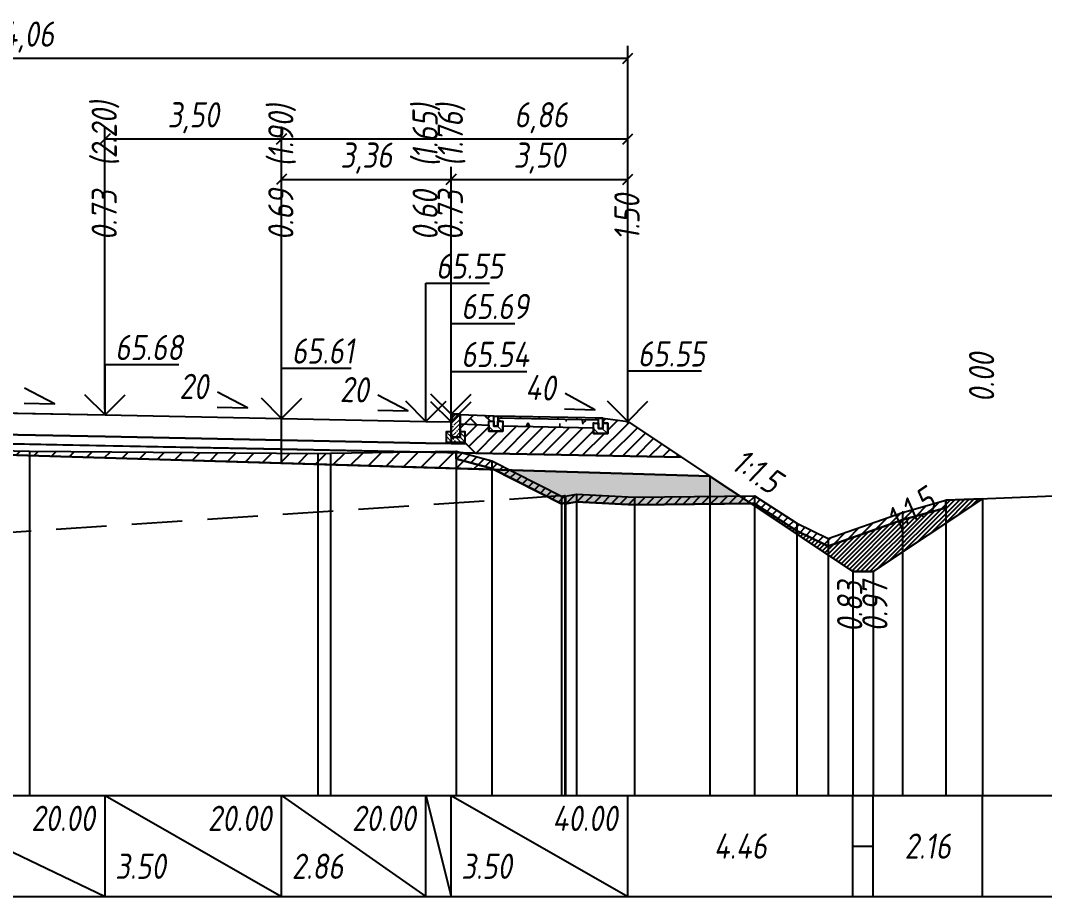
# Model space of a CAD drawing. Extents: x -717 to 1451, y -133302 to 233.
# Drawn here: x 194.4 to 295.9, y -132287 to -132200.2 of the extents above; entities that cross this region are included whole.
import ezdxf
from ezdxf.enums import TextEntityAlignment as Align

# ---------------------------------------------------------------- set-up
doc = ezdxf.new("R2010")
doc.units = 0
doc.linetypes.add('штриховая', pattern=[0.75, 0.5, -0.25])
for name, color, linetype in [('Интерполированный поперечник', 2, 'Continuous'), ('КОД_399', 252, 'Continuous'), ('Код_514', 1, 'Continuous'), ('Контур_0', 7, 'Continuous'), ('Контур_2660', 7, 'Continuous'), ('Контур_2665', 7, 'Continuous'), ('Контур_400', 7, 'Continuous'), ('Контур_508', 7, 'Continuous'), ('Контур_512', 7, 'Continuous'), ('Контур_513', 7, 'Continuous'), ('Красный поперечник', 1, 'Continuous'), ('Объём_2501', 7, 'Continuous'), ('Объём_2650', 7, 'Continuous'), ('Объём_2660', 7, 'Continuous'), ('Объём_2661', 7, 'Continuous'), ('Объём_2663', 7, 'Continuous'), ('Объём_2664', 7, 'Continuous'), ('Объём_2665', 7, 'Continuous'), ('Объём_2666', 7, 'Continuous'), ('Откосы', 7, 'Continuous'), ('Отметки покрытия', 7, 'Continuous'), ('Рабочие отметки', 7, 'Continuous'), ('Рабочие отметки доп.', 7, 'Continuous'), ('Таблица', 7, 'Continuous'), ('Уклоны проезжей части', 7, 'Continuous'), ('Черный поперечник', 3, 'Continuous')]:
    doc.layers.add(name, color=color, linetype=linetype)
for name, color, linetype, true_color in [('Контур_2540', 2, 'Continuous', 0xffff00), ('Контур_2562', 3, 'Continuous', 0x00ff00), ('Контур_2570', 7, 'Continuous', 0x80ff00), ('Контур_2736', 4, 'Continuous', 0x00ffff), ('Контур_2737', 4, 'Continuous', 0x00ffff), ('Контур_2738', 4, 'Continuous', 0x00ffff), ('Контур_2739', 4, 'Continuous', 0x00ffff), ('Контур_2741', 4, 'Continuous', 0x00ffff), ('Контур_2742', 4, 'Continuous', 0x00ffff), ('Контур_2743', 4, 'Continuous', 0x00ffff), ('Контур_2744', 7, 'Continuous', 0xa4ffff), ('Контур_2745', 7, 'Continuous', 0xa4ffff), ('Контур_2747', 4, 'Continuous', 0x00ffff), ('Контур_2748', 4, 'Continuous', 0x00ffff), ('Контур_2749', 4, 'Continuous', 0x00ffff), ('Контур_2750', 4, 'Continuous', 0x00ffff), ('Контур_2751', 4, 'Continuous', 0x00ffff), ('Контур_2752', 4, 'Continuous', 0x00ffff), ('Контур_402', 7, 'Continuous', 0xff6464), ('Контур_703', 4, 'Continuous', 0x00ffff), ('Контур_705', 4, 'Continuous', 0x00ffff), ('Контур_707', 4, 'Continuous', 0x00ffff), ('Контур_720', 131, 'Continuous', 0xaaffff), ('Объём_2500', 7, 'Continuous', 0xc0c0c0), ('Объём_2520', 7, 'Continuous', 0x80ffff), ('Объём_2540', 2, 'Continuous', 0xffff00), ('Объём_2562', 3, 'Continuous', 0x00ff00), ('Объём_2563', 7, 'Continuous', 0xff8000), ('Объём_2570', 7, 'Continuous', 0x80ff00), ('Объём_2580', 3, 'Continuous', 0x00ff00), ('Объём_2600', 7, 'Continuous', 0x808000), ('Объём_2620', 2, 'Continuous', 0xffff00)]:
    doc.layers.add(name, color=color, linetype=linetype, true_color=true_color)
doc.styles.get("Standard").update_dxf_attribs({"font": 'txt', "height": 2.5})
doc.styles.add('М', font='romand.shx', dxfattribs={"width": 0.8, "oblique": 10, "height": 2.5})
doc.dimstyles.new('ISO-25', dxfattribs={"dimtxt": 2.5, "dimasz": 2.5, "dimexe": 1.25, "dimexo": 0.625, "dimtad": 1, "dimtxsty": 'Standard', "dimcen": 2.5, "dimadec": 0, "dimazin": 0, "dimtfac": 1, "dimtmove": 0, "dimatfit": 3, "dimfxl": 1, "dimarcsym": 0})

# ---------------------------------------------------------------- blocks, each defined once
blk = doc.blocks.new('_Oblique')
at = {"color": 0, "linetype": 'ByBlock', "lineweight": -2}
blk.add_line((-0.5, -0.5), (0.5, 0.5), dxfattribs=at)
blk = doc.blocks.new('*D4101')
at = {"color": 0, "lineweight": -2, "transparency": 16777216}
for p, q in [((237.06, -132239.39), (237.06, -132214.66)), ((254.56, -132239.34), (254.56, -132214.66)), ((237.06, -132215.91), (254.56, -132215.91))]:
    blk.add_line(p, q, dxfattribs=at)
at = {"layer": 'Defpoints', "color": 0, "transparency": 16777216}
for p in [(254.56, -132215.91), (237.06, -132240.01), (254.56, -132239.96)]:
    blk.add_point(p, dxfattribs=at)
at = {"color": 0, "lineweight": -2, "transparency": 16777216, "rotation": 180}
blk.add_blockref('_Oblique', (237.06, -132215.91), dxfattribs=at)
at = {"color": 0, "lineweight": -2, "transparency": 16777216}
blk.add_blockref('_Oblique', (254.56, -132215.91), dxfattribs=at)
at = {"color": 0, "transparency": 16777216, "insert": (245.81, -132213.8), "char_height": 2.5, "width": 9.5833, "attachment_point": 5, "style": 'М'}
blk.add_mtext('3,50', dxfattribs=at)
blk = doc.blocks.new('*D4103')
at = {"color": 0, "lineweight": -2, "transparency": 16777216}
for p, q in [((220.26, -132239.05), (220.26, -132214.66)), ((237.06, -132239.39), (237.06, -132214.66)), ((220.26, -132215.91), (237.06, -132215.91))]:
    blk.add_line(p, q, dxfattribs=at)
at = {"layer": 'Defpoints', "color": 0, "transparency": 16777216}
for p in [(237.06, -132215.91), (220.26, -132239.68), (237.06, -132240.01)]:
    blk.add_point(p, dxfattribs=at)
at = {"color": 0, "lineweight": -2, "transparency": 16777216, "rotation": 180}
blk.add_blockref('_Oblique', (220.26, -132215.91), dxfattribs=at)
at = {"color": 0, "lineweight": -2, "transparency": 16777216}
blk.add_blockref('_Oblique', (237.06, -132215.91), dxfattribs=at)
at = {"color": 0, "transparency": 16777216, "insert": (228.66, -132213.8), "char_height": 2.5, "width": 10, "attachment_point": 5, "style": 'М'}
blk.add_mtext('3,36', dxfattribs=at)
blk = doc.blocks.new('*D4105')
at = {"color": 0, "lineweight": -2, "transparency": 16777216}
for p, q in [((202.76, -132238.7), (202.76, -132210.66)), ((220.26, -132239.05), (220.26, -132210.66)), ((220.26, -132211.91), (202.76, -132211.91))]:
    blk.add_line(p, q, dxfattribs=at)
at = {"layer": 'Defpoints', "color": 0, "transparency": 16777216}
for p in [(202.76, -132211.91), (202.76, -132239.33), (220.26, -132239.68)]:
    blk.add_point(p, dxfattribs=at)
at = {"color": 0, "lineweight": -2, "transparency": 16777216, "rotation": 180}
blk.add_blockref('_Oblique', (202.76, -132211.91), dxfattribs=at)
at = {"color": 0, "lineweight": -2, "transparency": 16777216}
blk.add_blockref('_Oblique', (220.26, -132211.91), dxfattribs=at)
at = {"color": 0, "transparency": 16777216, "insert": (211.51, -132209.8), "char_height": 2.5, "width": 9.5833, "attachment_point": 5, "style": 'М'}
blk.add_mtext('3,50', dxfattribs=at)
blk = doc.blocks.new('*D4106')
at = {"color": 0, "lineweight": -2, "transparency": 16777216}
for p, q in [((220.26, -132239.05), (220.26, -132210.66)), ((254.56, -132240.09), (254.56, -132210.66)), ((254.56, -132211.91), (220.26, -132211.91))]:
    blk.add_line(p, q, dxfattribs=at)
at = {"layer": 'Defpoints', "color": 0, "transparency": 16777216}
for p in [(220.26, -132211.91), (220.26, -132239.68), (254.56, -132240.71)]:
    blk.add_point(p, dxfattribs=at)
at = {"color": 0, "lineweight": -2, "transparency": 16777216, "rotation": 180}
blk.add_blockref('_Oblique', (220.26, -132211.91), dxfattribs=at)
at = {"color": 0, "lineweight": -2, "transparency": 16777216}
blk.add_blockref('_Oblique', (254.56, -132211.91), dxfattribs=at)
at = {"color": 0, "transparency": 16777216, "insert": (245.97, -132209.8), "char_height": 2.5, "width": 10, "attachment_point": 5, "style": 'М'}
blk.add_mtext('6,86', dxfattribs=at)
blk = doc.blocks.new('*D4108')
at = {"color": 0, "lineweight": -2, "transparency": 16777216}
for p, q in [((134.26, -132239.38), (134.26, -132202.66)), ((254.56, -132240.09), (254.56, -132202.66)), ((134.26, -132203.91), (254.56, -132203.91))]:
    blk.add_line(p, q, dxfattribs=at)
at = {"layer": 'Defpoints', "color": 0, "transparency": 16777216}
for p in [(254.56, -132203.91), (134.26, -132240.01), (254.56, -132240.71)]:
    blk.add_point(p, dxfattribs=at)
at = {"color": 0, "lineweight": -2, "transparency": 16777216, "rotation": 180}
blk.add_blockref('_Oblique', (134.26, -132203.91), dxfattribs=at)
at = {"color": 0, "lineweight": -2, "transparency": 16777216}
blk.add_blockref('_Oblique', (254.56, -132203.91), dxfattribs=at)
at = {"color": 0, "transparency": 16777216, "insert": (194.41, -132201.8), "char_height": 2.5, "width": 12.0833, "attachment_point": 5, "style": 'М'}
blk.add_mtext('24,06', dxfattribs=at)
blk = doc.blocks.new('БР100.30.18')
at = {"linetype": 'Continuous', "lineweight": 13}
h = blk.add_hatch(dxfattribs=at)
h.set_pattern_fill('ANSI35', scale=5)
h.set_pattern_definition([(45, (-1504.996, -4799.2297), (-0.88388348, 0.88388348), []), (45, (-1504.1121, -4799.2297), (-0.88388348, 0.88388348), [1.5625, -0.3125, 0, -0.3125])])
h.paths.add_polyline_path([(0.3, 3.47), (1.8, 3.47), (1.8, -1.03), (0, -1.03), (0, 1.97)])
h = blk.add_hatch(dxfattribs=at)
h.set_pattern_fill('ANSI35', scale=5, angle=90)
h.set_pattern_definition([(135, (-1504.996, -4800.7297), (-0.88388348, -0.88388348), []), (135, (-1504.996, -4799.8458), (-0.88388348, -0.88388348), [1.5625, -0.3125, 0, -0.3125])])
h.paths.add_polyline_path([(-1, -0.03), (0, -0.03), (0, -1.03), (1.8, -1.03), (1.8, -0.03), (2.8, -0.03), (2.8, -2.03), (-1, -2.03)])
at = {"color": 7, "lineweight": 30}
blk.add_lwpolyline([(1.8, -1.03), (0, -1.03), (0, 1.97), (0.3, 3.47), (1.8, 3.47)], close=True, dxfattribs=at)
at = {"linetype": 'Continuous'}
blk.add_lwpolyline([(0, -0.03), (-1, -0.03), (-1, -2.03), (2.8, -2.03), (2.8, -0.03), (1.8, -0.03)], dxfattribs=at)

msp = doc.modelspace()

# ---------------------------------------------------------------- hatches: boundary and pattern name
at = {"linetype": 'Continuous'}
h = msp.add_hatch(dxfattribs=at)
h.set_pattern_fill('AR-HBONE', color=253, scale=0.3)
h.set_pattern_definition([(45, (-58.0136, -138045.2343), (0, 1.69705627), [3.6, -1.2]), (135, (-57.1651, -138044.3858), (1e-16, 1.69705627), [3.6, -1.2])])
h.paths.add_polyline_path([(241.679, -132239.385), (241.679, -132240.385), (241.679, -132240.385)])
h.paths.add_polyline_path([(237.959, -132239.236), (241.279, -132239.385), (241.279, -132239.885), (240.779, -132239.885), (240.779, -132240.263), (237.958, -132240.137)])
at = {"linetype": 'Continuous', "lineweight": 13}
h = msp.add_hatch(dxfattribs=at)
h.set_pattern_fill('ANSI35', scale=5, angle=90)
h.set_pattern_definition([(135, (-1626.4043, -66511.7568), (-0.883883476, -0.883883476), []), (135, (-1626.4043, -66510.8729), (-0.883883476, -0.883883476), [1.5625, -0.3125, 0, -0.3125])])
h.paths.add_polyline_path([(240.779, -132239.885), (241.279, -132239.885), (241.279, -132240.385), (241.679, -132240.385), (241.679, -132239.885), (242.179, -132239.885), (242.179, -132240.885), (240.779, -132240.885)])
at = {"linetype": 'Continuous'}
h = msp.add_hatch(dxfattribs=at)
h.set_pattern_fill('ANSI31', color=256, scale=15, angle=45, style=0)
h.set_pattern_definition([(90, (-1670.4498, -137193.0158), (-1.875, 3e-16), [])])
h.paths.add_polyline_path([(251.675, -132239.591), (241.679, -132239.385), (241.679, -132239.585), (251.675, -132239.783)])
at = {"linetype": 'Continuous', "lineweight": 13}
h = msp.add_hatch(dxfattribs=at)
h.set_pattern_fill('ANSI35', scale=5, angle=90)
h.set_pattern_definition([(135, (-1616.0088, -66511.9628), (-0.883883476, -0.883883476), []), (135, (-1616.0088, -66511.079), (-0.883883476, -0.883883476), [1.5625, -0.3125, 0, -0.3125])])
h.paths.add_polyline_path([(251.175, -132240.091), (251.675, -132240.091), (251.675, -132240.591), (252.075, -132240.591), (252.075, -132240.091), (252.575, -132240.091), (252.575, -132241.091), (251.175, -132241.091)])
at = {"layer": 'КОД_399'}
h = msp.add_hatch(dxfattribs=at)
h.set_pattern_fill('AR-CONC', scale=0.7, angle=45, style=0)
h.set_pattern_definition([(95, (-1670.5318, -137193.105), (3.860864, 3.2396496), [0.525, -5.775]), (40, (-1670.532, -137193.105), (-4.409945, 3.036377), [0.42, -4.62]), (145.45144, (-1670.21, -137192.835), (-0.549081, 6.2760265), [0.4461813, -4.907995]), (91.1842, (-1671.522, -137192.115), (6.101854, 4.4632964), [0.7875, -8.6625]), (141.63564, (-1671.013, -137191.743), (-0.1953, 9.447982), [0.669272, -7.361996]), (36.18416, (-1671.522, -137192.115), (-0.1953, 9.447982), [0.63, -6.93]), (66, (-1670.7793, -137191.8676), (4.947401, 0.9616773), [0.525, -5.775]), (11, (-1670.779, -137191.8676), (-2.38496, 4.793659), [0.42, -4.62]), (116.45144, (-1670.367, -137191.7874), (2.562441, 5.7553363), [0.4461813, -4.907995]), (82.5, (-1670.5318, -137193.105), (-1.5875523, 1.7079287), [0, -4.564, 0, -4.69, 0, -4.6375]), (52.5, (-1670.5318, -137193.105), (-0.6501106, 3.2543661), [0, -2.674, 0, -4.459, 0, -1.7675]), (12.5, (-1671.6356, -137194.2088), (2.7539272, 2.5306453), [0, -1.75, 0, -5.46, 0, -7.245]), (2.5, (-1672.1305, -137194.7038), (2.3911299, 3.3821186), [0, -2.275, 0, -3.626, 0, -5.145])])
h.paths.add_polyline_path([(251.175, -132240.091), (251.675, -132240.091), (251.675, -132239.783), (241.679, -132239.585), (241.679, -132239.885), (242.179, -132239.885), (242.179, -132240.345), (251.175, -132240.523)])
at = {"layer": 'Объём_2563'}
h = msp.add_hatch(dxfattribs=at)
h.set_pattern_fill('ANSI31', color=256, scale=0.3)
h.paths.add_polyline_path([(141.265, -132241.814), (139.765, -132241.844), (138.846, -132242.763), (129.765, -132242.944), (134.265, -132239.944), (141.265, -132239.664)])
h.paths.add_polyline_path([(239.477, -132243.048), (238.558, -132242.13), (237.058, -132242.1), (237.058, -132241.95), (238.456, -132241.951), (238.457, -132240.951), (237.957, -132240.951), (237.958, -132240.137), (240.779, -132240.263), (240.779, -132240.885), (242.179, -132240.885), (242.179, -132240.345), (251.175, -132240.524), (251.175, -132241.091), (252.575, -132241.091), (252.575, -132240.091), (252.075, -132240.091), (252.075, -132239.591), (254.558, -132239.9), (259.893, -132243.457)])
at = {"layer": 'Объём_2570'}
h = msp.add_hatch(dxfattribs=at)
h.set_pattern_fill('ANSI31', color=256, scale=0.2)
h.paths.add_polyline_path([(145.817, -132244.794), (140.386, -132247.124), (123.157, -132256.335), (122.727, -132256.36), (109.061, -132256.546), (105, -132256.629), (105, -132255.879), (109.061, -132255.796), (122.727, -132255.61), (123.157, -132255.585), (140.386, -132246.374), (145.817, -132244.044)])
h.paths.add_polyline_path([(286.06, -132248.469), (281.77, -132249.669), (274.42, -132252.273), (271.299, -132250.74), (267.13, -132248.043), (255.225, -132248.169), (249.48, -132247.866), (248.382, -132248.072), (248.337, -132247.982), (248.006, -132248.066), (241.093, -132244.558), (237.559, -132243.609), (237.559, -132242.859), (241.093, -132243.808), (248.006, -132247.316), (248.337, -132247.232), (248.382, -132247.322), (249.48, -132247.116), (255.225, -132247.419), (267.13, -132247.293), (271.299, -132249.99), (274.42, -132251.523), (281.77, -132248.919), (286.06, -132247.719)])
at = {"layer": 'Объём_2600'}
h = msp.add_hatch(dxfattribs=at)
h.set_pattern_fill('ANSI31', color=6, scale=0.4)
h.paths.add_polyline_path([(149.914, -132243.862), (158.719, -132243.439), (162.779, -132243.345), (177.732, -132243.028)])
h.paths.add_polyline_path([(195.283, -132242.84), (223.855, -132243.069), (225.116, -132243.06), (237.559, -132242.859), (237.559, -132243.609), (241.093, -132244.558), (241.331, -132244.679), (182.751, -132242.921), (190.67, -132242.753)])
h = msp.add_hatch(dxfattribs=at)
h.set_pattern_fill('HONEY', color=5, scale=0.3)
h.paths.add_polyline_path([(140.386, -132247.124), (123.157, -132256.335), (122.727, -132256.36), (109.368, -132256.542), (127.373, -132244.538), (149.914, -132243.862), (147.417, -132243.982), (145.817, -132244.044), (145.817, -132244.794)])
h.paths.add_polyline_path([(255.225, -132248.169), (249.48, -132247.866), (248.382, -132248.072), (248.337, -132247.982), (248.006, -132248.066), (241.331, -132244.679), (262.687, -132245.319), (266.778, -132248.047)])
at = {"layer": 'Объём_2620'}
h = msp.add_hatch(dxfattribs=at)
h.set_pattern_fill('ANSI31', color=2, scale=0.1)
h.paths.add_polyline_path([(106.092, -132256.607), (106.681, -132257), (108.681, -132257), (109.368, -132256.542)])
h.paths.add_polyline_path([(266.778, -132248.047), (276.877, -132254.78), (278.877, -132254.78), (289.697, -132247.567), (286.06, -132247.719), (286.06, -132248.469), (281.77, -132249.669), (274.42, -132252.273), (271.299, -132250.74), (267.13, -132248.043)])

# ---------------------------------------------------------------- linework, layer by layer
for points in [[(241.279, -132239.385), (237.959, -132239.236), (237.958, -132240.137), (240.779, -132240.263), (240.779, -132239.885), (241.279, -132239.885), (241.279, -132239.385)], [(241.679, -132239.885), (242.179, -132239.885), (242.179, -132240.885), (240.779, -132240.885), (240.779, -132239.885), (241.279, -132239.885), (241.279, -132240.385), (241.679, -132240.385), (241.679, -132239.885)], [(241.279, -132239.385), (241.679, -132239.385), (241.679, -132240.385), (241.279, -132240.385), (241.279, -132239.385)], [(252.075, -132239.591), (241.679, -132239.385)], [(251.675, -132239.783), (241.679, -132239.585)], [(252.075, -132240.091), (252.575, -132240.091), (252.575, -132241.091), (251.175, -132241.091), (251.175, -132240.091), (251.675, -132240.091), (251.675, -132240.591), (252.075, -132240.591), (252.075, -132240.091)], [(251.675, -132239.591), (252.075, -132239.591), (252.075, -132240.591), (251.675, -132240.591), (251.675, -132239.591)], [(242.179, -132240.345), (251.175, -132240.524)]]:
    msp.add_lwpolyline(points)
at = {"color": 2}
msp.add_lwpolyline([(266.778, -132248.047), (276.877, -132254.78), (278.877, -132254.78), (289.697, -132247.567), (286.06, -132247.719), (286.06, -132248.469), (281.77, -132249.669), (274.42, -132252.273), (271.299, -132250.74), (267.13, -132248.043), (266.778, -132248.047)], dxfattribs=at)
at = {"layer": 'Интерполированный поперечник', "linetype": 'штриховая', "ltscale": 10, "flags": 128}
msp.add_lwpolyline([(123.104, -132255.582), (248.343, -132247.227)], dxfattribs=at)
at = {"layer": 'Код_514'}
for p, q in [((182.015, -132277), (202.765, -132287)), ((202.765, -132287), (202.765, -132277)), ((202.765, -132277), (220.265, -132287)), ((220.265, -132287), (220.265, -132277)), ((220.265, -132277), (234.558, -132287)), ((234.558, -132287), (234.558, -132277)), ((234.558, -132277), (237.058, -132287)), ((237.058, -132287), (237.058, -132277)), ((237.058, -132287), (237.058, -132277)), ((237.058, -132277), (254.558, -132287)), ((254.558, -132287), (254.558, -132277)), ((276.877, -132287), (276.877, -132277)), ((278.877, -132287), (278.877, -132277)), ((289.697, -132287), (289.697, -132277)), ((276.877, -132282), (278.877, -132282))]:
    msp.add_line(p, q, dxfattribs=at)
at = {"layer": 'Контур_0', "flags": 128}
for points in [[(182.015, -132238.849), (202.765, -132239.264), (220.265, -132239.614), (220.265, -132239.614), (220.265, -132239.614), (220.265, -132239.614), (234.558, -132239.9), (234.558, -132239.9), (237.058, -132239.95), (237.058, -132242.1), (234.558, -132242.05), (234.558, -132242.05), (220.265, -132241.764), (220.265, -132241.764), (220.265, -132241.764), (220.265, -132241.764), (202.765, -132241.414), (182.015, -132240.999), (182.015, -132238.849)], [(254.558, -132239.9), (254.558, -132239.9)], [(254.558, -132239.9), (265.671, -132247.308), (265.671, -132247.308), (265.671, -132247.308), (265.671, -132247.308), (265.671, -132247.308), (265.671, -132247.308), (265.671, -132247.308), (265.671, -132247.308), (265.671, -132247.308), (265.671, -132247.308), (265.671, -132247.308), (265.671, -132247.308), (265.671, -132247.308), (265.671, -132247.308), (276.877, -132254.78)], [(254.558, -132239.9), (265.671, -132247.308), (265.671, -132247.308), (265.671, -132247.308), (265.671, -132247.308), (265.671, -132247.308), (265.671, -132247.308), (265.671, -132247.308), (265.671, -132247.308), (265.671, -132247.308), (265.671, -132247.308), (265.671, -132247.308), (265.671, -132247.308), (265.671, -132247.308), (265.671, -132247.308), (276.877, -132254.78), (278.877, -132254.78), (289.697, -132247.567), (289.697, -132247.567), (289.697, -132247.567), (289.697, -132247.567), (289.697, -132247.567), (289.697, -132247.567), (289.697, -132247.567), (289.697, -132247.567), (289.697, -132247.567), (289.697, -132247.567), (289.697, -132247.567), (289.697, -132247.567), (289.697, -132247.567)]]:
    msp.add_lwpolyline(points, dxfattribs=at)
at = {"layer": 'Контур_0', "color": 250, "flags": 128}
for points in [[(182.015, -132240.999), (202.765, -132241.414), (220.265, -132241.764), (220.265, -132241.764), (220.265, -132241.764), (220.265, -132241.764), (234.558, -132242.05), (234.558, -132242.05), (237.058, -132242.1), (238.558, -132242.13), (239.477, -132243.048), (237.058, -132243), (234.558, -132242.95), (234.558, -132242.95), (220.265, -132242.664), (220.265, -132242.664), (220.265, -132242.664), (220.265, -132242.664), (202.765, -132242.314), (182.015, -132241.899), (182.015, -132240.999)], [(237.058, -132242.1), (238.558, -132242.13), (239.477, -132243.048), (259.893, -132243.457)]]:
    msp.add_lwpolyline(points, dxfattribs=at)
at = {"layer": 'Контур_2540', "flags": 128}
msp.add_lwpolyline([(262.687, -132245.319), (182.015, -132242.899), (182.015, -132241.899), (259.893, -132243.457), (262.687, -132245.319), (262.687, -132245.319)], dxfattribs=at)
at = {"layer": 'Контур_2562', "flags": 128}
msp.add_lwpolyline([(254.558, -132239.9), (254.558, -132239.9), (254.558, -132239.9), (254.558, -132239.9), (254.558, -132239.9)], dxfattribs=at)
at = {"layer": 'Контур_2570', "flags": 128}
msp.add_lwpolyline([(190.67, -132242.753), (195.283, -132242.84), (223.855, -132243.069), (225.116, -132243.06), (237.559, -132242.859), (237.559, -132243.609), (241.093, -132244.558), (248.006, -132248.066), (248.337, -132247.982), (248.337, -132247.982), (248.382, -132248.072), (249.48, -132247.866), (255.225, -132248.169), (267.13, -132248.043), (271.299, -132250.74), (274.42, -132252.273), (274.42, -132252.273), (281.77, -132249.669), (286.06, -132248.469), (286.06, -132247.719), (298.435, -132247.2)], dxfattribs=at)
at = {"layer": 'Контур_2660', "flags": 128}
msp.add_lwpolyline([(182.015, -132242.899), (262.687, -132245.319)], dxfattribs=at)
at = {"layer": 'Контур_2665', "flags": 128}
msp.add_lwpolyline([(254.558, -132239.9), (254.558, -132239.9)], dxfattribs=at)
at = {"layer": 'Контур_2736', "flags": 128}
for points in [[(254.558, -132239.9), (265.671, -132247.308)], [(265.671, -132247.308), (276.877, -132254.78)]]:
    msp.add_lwpolyline(points, dxfattribs=at)
at = {"layer": 'Контур_2737', "flags": 128}
msp.add_lwpolyline([(265.671, -132247.308), (265.671, -132247.308)], dxfattribs=at)
at = {"layer": 'Контур_2738', "flags": 128}
msp.add_lwpolyline([(265.671, -132247.308), (265.671, -132247.308)], dxfattribs=at)
at = {"layer": 'Контур_2739', "flags": 128}
msp.add_lwpolyline([(265.671, -132247.308), (265.671, -132247.308)], dxfattribs=at)
at = {"layer": 'Контур_2741', "flags": 128}
msp.add_lwpolyline([(289.697, -132247.567), (289.697, -132247.567)], dxfattribs=at)
at = {"layer": 'Контур_2742', "flags": 128}
msp.add_lwpolyline([(289.697, -132247.567), (289.697, -132247.567)], dxfattribs=at)
at = {"layer": 'Контур_2743', "flags": 128}
msp.add_lwpolyline([(289.697, -132247.567), (289.697, -132247.567)], dxfattribs=at)
at = {"layer": 'Контур_2744', "flags": 128}
msp.add_lwpolyline([(289.697, -132247.567), (289.697, -132247.567)], dxfattribs=at)
msp.add_lwpolyline([(289.697, -132247.567), (289.697, -132247.567)], dxfattribs=at)
msp.add_lwpolyline([(289.697, -132247.567), (289.697, -132247.567)], dxfattribs=at)
msp.add_lwpolyline([(289.697, -132247.567), (289.697, -132247.567)], dxfattribs=at)
msp.add_lwpolyline([(289.697, -132247.567), (289.697, -132247.567)], dxfattribs=at)
msp.add_lwpolyline([(289.697, -132247.567), (289.697, -132247.567)], dxfattribs=at)
at = {"layer": 'Контур_2745', "flags": 128}
msp.add_lwpolyline([(265.671, -132247.308), (265.671, -132247.308)], dxfattribs=at)
msp.add_lwpolyline([(265.671, -132247.308), (265.671, -132247.308)], dxfattribs=at)
msp.add_lwpolyline([(265.671, -132247.308), (265.671, -132247.308)], dxfattribs=at)
msp.add_lwpolyline([(265.671, -132247.308), (265.671, -132247.308)], dxfattribs=at)
msp.add_lwpolyline([(265.671, -132247.308), (265.671, -132247.308)], dxfattribs=at)
msp.add_lwpolyline([(265.671, -132247.308), (265.671, -132247.308)], dxfattribs=at)
at = {"layer": 'Контур_2747', "flags": 128}
msp.add_lwpolyline([(265.671, -132247.308), (265.671, -132247.308)], dxfattribs=at)
at = {"layer": 'Контур_2748', "flags": 128}
msp.add_lwpolyline([(265.671, -132247.308), (265.671, -132247.308)], dxfattribs=at)
at = {"layer": 'Контур_2749', "flags": 128}
msp.add_lwpolyline([(265.671, -132247.308), (265.671, -132247.308)], dxfattribs=at)
at = {"layer": 'Контур_2750', "flags": 128}
msp.add_lwpolyline([(289.697, -132247.567), (289.697, -132247.567)], dxfattribs=at)
at = {"layer": 'Контур_2751', "flags": 128}
msp.add_lwpolyline([(289.697, -132247.567), (289.697, -132247.567)], dxfattribs=at)
at = {"layer": 'Контур_2752', "flags": 128}
msp.add_lwpolyline([(289.697, -132247.567), (289.697, -132247.567)], dxfattribs=at)
at = {"layer": 'Контур_400', "flags": 128}
msp.add_lwpolyline([(182.015, -132238.849), (202.765, -132239.264), (220.265, -132239.614), (220.265, -132239.614), (220.265, -132239.614), (220.265, -132239.614), (234.558, -132239.9), (234.558, -132239.9), (237.058, -132239.95)], dxfattribs=at)
at = {"layer": 'Контур_402', "flags": 128}
msp.add_lwpolyline([(127.373, -132244.538), (182.015, -132242.899), (262.687, -132245.319)], dxfattribs=at)
at = {"layer": 'Контур_508', "flags": 128}
msp.add_lwpolyline([(105, -132255.879), (106.681, -132257), (108.681, -132257), (127.373, -132244.538), (182.015, -132242.899), (262.687, -132245.319), (276.877, -132254.78), (278.877, -132254.78), (289.697, -132247.567)], dxfattribs=at)
at = {"layer": 'Контур_512', "flags": 128}
msp.add_lwpolyline([(105, -132255.879), (106.681, -132257), (108.681, -132257), (127.373, -132244.538), (182.015, -132242.899), (262.687, -132245.319), (276.877, -132254.78), (278.877, -132254.78), (289.697, -132247.567)], dxfattribs=at)
at = {"layer": 'Контур_513', "flags": 128}
msp.add_lwpolyline([(105, -132255.879), (106.681, -132257), (108.681, -132257), (127.373, -132244.538), (182.015, -132242.899), (262.687, -132245.319), (276.877, -132254.78), (278.877, -132254.78), (289.697, -132247.567)], dxfattribs=at)
at = {"layer": 'Контур_703', "flags": 128}
msp.add_lwpolyline([(254.558, -132239.9), (265.671, -132247.308)], dxfattribs=at)
at = {"layer": 'Контур_705', "flags": 128}
msp.add_lwpolyline([(265.671, -132247.308), (265.671, -132247.308)], dxfattribs=at)
at = {"layer": 'Контур_707', "flags": 128}
msp.add_lwpolyline([(278.877, -132254.78), (289.697, -132247.567)], dxfattribs=at)
at = {"layer": 'Контур_720', "flags": 128}
msp.add_lwpolyline([(276.877, -132254.78), (278.877, -132254.78)], dxfattribs=at)
at = {"layer": 'Красный поперечник'}
for p, q in [((182.015, -132238.849), (202.765, -132239.264)), ((202.765, -132239.264), (220.265, -132239.614)), ((220.265, -132239.614), (234.558, -132239.9)), ((234.558, -132239.9), (237.058, -132239.95)), ((254.558, -132239.9), (276.877, -132254.78)), ((262.687, -132245.319), (262.687, -132277)), ((278.877, -132254.78), (289.697, -132247.567)), ((289.697, -132247.567), (289.697, -132277)), ((276.877, -132254.78), (276.877, -132277)), ((276.877, -132254.78), (278.877, -132254.78)), ((278.877, -132254.78), (278.877, -132277))]:
    msp.add_line(p, q, dxfattribs=at)
at = {"layer": 'Объём_2500', "flags": 128}
for points in [[(182.015, -132238.849), (202.765, -132239.264), (220.265, -132239.614), (220.265, -132239.614), (220.265, -132239.614), (220.265, -132239.614), (234.558, -132239.9), (234.558, -132239.9), (237.058, -132239.95), (237.058, -132242.1), (234.558, -132242.05), (234.558, -132242.05), (220.265, -132241.764), (220.265, -132241.764), (220.265, -132241.764), (220.265, -132241.764), (202.765, -132241.414), (182.015, -132240.999), (182.015, -132238.849)], [(220.265, -132239.614), (234.558, -132239.9), (234.558, -132239.9), (237.058, -132239.95), (237.058, -132242.1), (234.558, -132242.05), (234.558, -132242.05), (220.265, -132241.764), (220.265, -132239.614)]]:
    msp.add_lwpolyline(points, dxfattribs=at)
at = {"layer": 'Объём_2501', "flags": 128}
for points in [[(182.015, -132238.849), (202.765, -132239.264), (220.265, -132239.614), (220.265, -132239.614), (220.265, -132239.614), (220.265, -132239.614), (234.558, -132239.9), (234.558, -132239.9), (237.058, -132239.95)], [(220.265, -132239.614), (234.558, -132239.9), (234.558, -132239.9), (237.058, -132239.95)]]:
    msp.add_lwpolyline(points, dxfattribs=at)
at = {"layer": 'Объём_2520', "color": 250, "flags": 128}
for points in [[(182.015, -132240.999), (202.765, -132241.414), (220.265, -132241.764), (220.265, -132241.764), (220.265, -132241.764), (220.265, -132241.764), (234.558, -132242.05), (234.558, -132242.05), (237.058, -132242.1), (238.558, -132242.13), (239.477, -132243.048), (237.058, -132243), (234.558, -132242.95), (234.558, -132242.95), (220.265, -132242.664), (220.265, -132242.664), (220.265, -132242.664), (220.265, -132242.664), (202.765, -132242.314), (182.015, -132241.899), (182.015, -132240.999)], [(220.265, -132241.764), (234.558, -132242.05), (234.558, -132242.05), (237.058, -132242.1), (238.558, -132242.13), (239.477, -132243.048), (237.058, -132243), (234.558, -132242.95), (234.558, -132242.95), (220.265, -132242.664), (220.265, -132241.764)]]:
    msp.add_lwpolyline(points, dxfattribs=at)
at = {"layer": 'Объём_2540', "flags": 128}
for points in [[(262.687, -132245.319), (182.015, -132242.899), (182.015, -132241.899), (259.893, -132243.457), (262.687, -132245.319), (262.687, -132245.319)], [(220.265, -132242.664), (259.893, -132243.457), (262.687, -132245.319), (262.687, -132245.319), (262.687, -132245.319), (220.265, -132244.047), (220.265, -132242.664)]]:
    msp.add_lwpolyline(points, dxfattribs=at)
at = {"layer": 'Объём_2562', "flags": 128}
msp.add_lwpolyline([(254.558, -132239.9), (254.558, -132239.9), (254.558, -132239.9), (254.558, -132239.9), (254.558, -132239.9)], dxfattribs=at)
msp.add_lwpolyline([(254.558, -132239.9), (254.558, -132239.9), (254.558, -132239.9), (254.558, -132239.9), (254.558, -132239.9)], dxfattribs=at)
at = {"layer": 'Объём_2563', "color": 250, "flags": 128}
msp.add_lwpolyline([(239.477, -132243.048), (238.558, -132242.13), (237.058, -132242.1), (237.058, -132241.95), (238.456, -132241.951), (238.457, -132240.951), (237.957, -132240.951), (237.958, -132240.137), (240.779, -132240.263), (240.779, -132240.885), (242.179, -132240.885), (242.179, -132240.345), (251.175, -132240.524), (251.175, -132241.091), (252.575, -132241.091), (252.575, -132240.091), (252.075, -132240.091), (252.075, -132239.591), (254.558, -132239.9), (259.893, -132243.457), (239.477, -132243.048), (239.477, -132243.048)], dxfattribs=at)
at = {"layer": 'Объём_2570', "flags": 128}
msp.add_lwpolyline([(286.06, -132248.469), (281.77, -132249.669), (274.42, -132252.273), (271.299, -132250.74), (267.13, -132248.043), (255.225, -132248.169), (249.48, -132247.866), (248.382, -132248.072), (248.337, -132247.982), (248.006, -132248.066), (241.093, -132244.558), (237.559, -132243.609), (237.559, -132242.859), (241.093, -132243.808), (248.006, -132247.316), (248.337, -132247.232), (248.382, -132247.322), (249.48, -132247.116), (255.225, -132247.419), (267.13, -132247.293), (271.299, -132249.99), (274.42, -132251.523), (281.77, -132248.919), (286.06, -132247.719), (286.06, -132248.469), (286.06, -132248.469)], dxfattribs=at)
msp.add_lwpolyline([(286.06, -132248.469), (281.77, -132249.669), (274.42, -132252.273), (271.299, -132250.74), (267.13, -132248.043), (255.225, -132248.169), (249.48, -132247.866), (248.382, -132248.072), (248.337, -132247.982), (248.006, -132248.066), (241.093, -132244.558), (237.559, -132243.609), (237.559, -132242.859), (241.093, -132243.808), (248.006, -132247.316), (248.337, -132247.232), (248.382, -132247.322), (249.48, -132247.116), (255.225, -132247.419), (267.13, -132247.293), (271.299, -132249.99), (274.42, -132251.523), (281.77, -132248.919), (286.06, -132247.719), (286.06, -132248.469), (286.06, -132248.469)], dxfattribs=at)
at = {"layer": 'Объём_2580', "flags": 128}
msp.add_lwpolyline([(254.558, -132239.9), (254.558, -132239.9)], dxfattribs=at)
msp.add_lwpolyline([(254.558, -132239.9), (254.558, -132239.9)], dxfattribs=at)
at = {"layer": 'Объём_2600', "flags": 128}
msp.add_lwpolyline([(255.225, -132248.169), (249.48, -132247.866), (248.382, -132248.072), (248.337, -132247.982), (248.006, -132248.066), (241.331, -132244.679), (262.687, -132245.319), (266.778, -132248.047), (255.225, -132248.169), (255.225, -132248.169)], dxfattribs=at)
at = {"layer": 'Объём_2600', "color": 5, "flags": 128}
msp.add_lwpolyline([(255.225, -132248.169), (249.48, -132247.866), (248.382, -132248.072), (248.337, -132247.982), (248.006, -132248.066), (241.331, -132244.679), (262.687, -132245.319), (266.778, -132248.047), (255.225, -132248.169), (255.225, -132248.169)], dxfattribs=at)
at = {"layer": 'Объём_2620', "flags": 128}
msp.add_lwpolyline([(289.697, -132247.567), (278.877, -132254.78), (276.877, -132254.78), (266.778, -132248.047), (267.13, -132248.043), (271.299, -132250.74), (274.42, -132252.273), (281.77, -132249.669), (286.06, -132248.469), (286.06, -132247.719), (289.697, -132247.567), (289.697, -132247.567)], dxfattribs=at)
msp.add_lwpolyline([(289.697, -132247.567), (278.877, -132254.78), (276.877, -132254.78), (266.778, -132248.047), (267.13, -132248.043), (271.299, -132250.74), (274.42, -132252.273), (281.77, -132249.669), (286.06, -132248.469), (286.06, -132247.719), (289.697, -132247.567), (289.697, -132247.567)], dxfattribs=at)
at = {"layer": 'Объём_2650', "color": 6, "flags": 128}
msp.add_lwpolyline([(195.283, -132242.84), (223.855, -132243.069), (225.116, -132243.06), (237.559, -132242.859), (237.559, -132243.609), (241.093, -132244.558), (241.331, -132244.679), (182.751, -132242.921), (190.67, -132242.753), (195.283, -132242.84), (195.283, -132242.84)], dxfattribs=at)
at = {"layer": 'Объём_2650', "flags": 128}
msp.add_lwpolyline([(220.265, -132243.04), (223.855, -132243.069), (225.116, -132243.06), (237.559, -132242.859), (237.559, -132243.609), (241.093, -132244.558), (241.331, -132244.679), (220.265, -132244.047), (220.265, -132243.04)], dxfattribs=at)
at = {"layer": 'Объём_2660', "flags": 128}
for points in [[(182.015, -132242.899), (262.687, -132245.319)], [(220.265, -132244.047), (262.687, -132245.319)]]:
    msp.add_lwpolyline(points, dxfattribs=at)
at = {"layer": 'Объём_2661', "flags": 128}
msp.add_lwpolyline([(254.558, -132239.9), (265.671, -132247.308)], dxfattribs=at)
msp.add_lwpolyline([(254.558, -132239.9), (265.671, -132247.308)], dxfattribs=at)
at = {"layer": 'Объём_2663', "flags": 128}
for points in [[(265.671, -132247.308), (276.877, -132254.78)], [(265.671, -132247.308), (276.877, -132254.78)], [(278.877, -132254.78), (289.697, -132247.567)], [(278.877, -132254.78), (289.697, -132247.567)]]:
    msp.add_lwpolyline(points, dxfattribs=at)
at = {"layer": 'Объём_2664', "flags": 128}
msp.add_lwpolyline([(276.877, -132254.78), (278.877, -132254.78)], dxfattribs=at)
msp.add_lwpolyline([(276.877, -132254.78), (278.877, -132254.78)], dxfattribs=at)
at = {"layer": 'Объём_2665', "flags": 128}
msp.add_lwpolyline([(254.558, -132239.9), (254.558, -132239.9)], dxfattribs=at)
msp.add_lwpolyline([(254.558, -132239.9), (254.558, -132239.9)], dxfattribs=at)
at = {"layer": 'Объём_2666', "flags": 128}
msp.add_lwpolyline([(254.558, -132239.9), (265.671, -132247.308)], dxfattribs=at)
msp.add_lwpolyline([(254.558, -132239.9), (265.671, -132247.308)], dxfattribs=at)
at = {"layer": 'Откосы', "color": 1, "flags": 128}
for points in [[(194.759, -132238.104), (197.759, -132238.164), (194.789, -132236.604)], [(213.884, -132238.486), (216.884, -132238.546), (213.914, -132236.987)], [(229.781, -132238.804), (232.78, -132238.864), (229.811, -132237.305)], [(248.296, -132238.649), (251.294, -132238.769), (248.356, -132237.15)]]:
    msp.add_lwpolyline(points, dxfattribs=at)
at = {"layer": 'Отметки покрытия', "color": 1}
for p, q in [((234.558, -132239.9), (234.558, -132226.2)), ((234.558, -132226.2), (240.858, -132226.2)), ((237.058, -132239.2), (237.058, -132230.2)), ((237.058, -132230.2), (243.358, -132230.2)), ((202.765, -132239.264), (202.765, -132234.264)), ((202.765, -132234.264), (210.065, -132234.264)), ((220.265, -132239.614), (220.265, -132234.614)), ((220.265, -132234.614), (227.165, -132234.614)), ((237.058, -132239.95), (237.058, -132234.95)), ((237.058, -132234.95), (244.558, -132234.95)), ((254.558, -132239.9), (254.558, -132234.9)), ((254.558, -132234.9), (261.858, -132234.9)), ((202.765, -132239.264), (200.765, -132237.264)), ((202.765, -132239.264), (204.765, -132237.264)), ((220.265, -132239.614), (218.265, -132237.614)), ((220.265, -132239.614), (222.265, -132237.614)), ((234.558, -132239.9), (232.558, -132237.9)), ((234.558, -132239.9), (236.558, -132237.9)), ((237.058, -132239.2), (235.058, -132237.2)), ((237.058, -132239.95), (235.058, -132237.95)), ((237.058, -132239.2), (239.058, -132237.2)), ((237.058, -132239.95), (239.058, -132237.95)), ((254.558, -132239.9), (252.558, -132237.9)), ((254.558, -132239.9), (256.558, -132237.9))]:
    msp.add_line(p, q, dxfattribs=at)
at = {"layer": 'Таблица'}
for p, q in [((80, -132277), (314.697, -132277)), ((80, -132287), (314.697, -132287))]:
    msp.add_line(p, q, dxfattribs=at)
at = {"layer": 'Уклоны проезжей части', "color": 1, "flags": 128}
for points in [[(194.759, -132238.104), (197.759, -132238.164), (194.789, -132236.604)], [(213.884, -132238.486), (216.884, -132238.546), (213.914, -132236.987)], [(229.781, -132238.804), (232.78, -132238.864), (229.811, -132237.305)], [(248.296, -132238.649), (251.294, -132238.769), (248.356, -132237.15)]]:
    msp.add_lwpolyline(points, dxfattribs=at)
at = {"layer": 'Черный поперечник', "color": 7}
for p, q in [((195.283, -132242.84), (195.283, -132277)), ((223.855, -132243.069), (223.855, -132277)), ((225.116, -132243.06), (225.116, -132277)), ((237.559, -132242.859), (237.559, -132277)), ((241.093, -132243.808), (241.093, -132277)), ((248.337, -132247.232), (248.337, -132277)), ((249.48, -132247.116), (249.48, -132277)), ((248.006, -132247.316), (248.006, -132277)), ((248.382, -132247.322), (248.382, -132277)), ((255.225, -132247.419), (255.225, -132277)), ((267.13, -132247.293), (267.13, -132277)), ((286.06, -132247.719), (286.06, -132277)), ((281.77, -132248.919), (281.77, -132277)), ((271.299, -132249.99), (271.299, -132277)), ((274.42, -132251.523), (274.42, -132277))]:
    msp.add_line(p, q, dxfattribs=at)
at = {"layer": 'Черный поперечник', "flags": 128}
msp.add_lwpolyline([(190.67, -132242.753), (195.283, -132242.84), (223.855, -132243.069), (225.116, -132243.06), (237.559, -132242.859), (241.093, -132243.808), (248.006, -132247.316), (248.337, -132247.232), (248.382, -132247.322), (249.48, -132247.116), (255.225, -132247.419), (267.13, -132247.293), (271.299, -132249.99), (274.42, -132251.523), (281.77, -132248.919), (286.06, -132247.719), (298.435, -132247.2)], dxfattribs=at)

# ---------------------------------------------------------------- block references
at = {"lineweight": 18, "xscale": 0.5, "yscale": 0.5, "zscale": 0.5, "rotation": 359.9444632229611}
msp.add_blockref('БР100.30.18', (237.057, -132240.933), dxfattribs=at)

# ---------------------------------------------------------------- texts
at = {"layer": 'Код_514', "style": 'М', "oblique": 10, "width": 0.8}
for s, p in [('20.00', (201.765, -132278)), ('20.00', (219.265, -132278)), ('20.00', (233.558, -132278)), ('40.00', (253.558, -132278))]:
    msp.add_text(s, height=2.5, dxfattribs=at).set_placement(p, align=Align.TOP_RIGHT)
for s, p in [('4.46', (265.718, -132282)), ('2.16', (284.287, -132282))]:
    msp.add_text(s, height=2.5, dxfattribs=at).set_placement(p, align=Align.MIDDLE_CENTER)
for s, p in [('3.50', (203.765, -132286)), ('2.86', (221.265, -132286)), ('3.50', (238.058, -132286))]:
    msp.add_text(s, height=2.5, dxfattribs=at).set_placement(p, align=Align.BOTTOM_LEFT)
at = {"layer": 'Откосы', "color": 1, "style": 'М', "oblique": 10, "width": 0.8}
for s, rotation, p in [('20', 358.85423, (211.535, -132238.439)), ('20', 358.85423, (227.432, -132238.757)), ('40', 357.70938, (245.848, -132238.551)), ('1:1.5', 326.30994, (266.273, -132246.508)), ('1:1.5', 33.69007, (283.733, -132250.341))]:
    msp.add_text(s, height=2.5, rotation=rotation, dxfattribs=at).set_placement(p, align=Align.BOTTOM_CENTER)
at = {"layer": 'Отметки покрытия', "color": 1, "style": 'М', "oblique": 10, "width": 0.8}
for s, p in [('65.55', (235.558, -132226.51)), ('65.69', (238.058, -132230.51)), ('65.68', (203.765, -132234.574)), ('65.61', (221.265, -132234.924)), ('65.54', (238.058, -132235.26)), ('65.55', (255.558, -132235.21))]:
    msp.add_text(s, height=2.5, dxfattribs=at).set_placement(p, align=Align.BOTTOM_LEFT)
at = {"layer": 'Рабочие отметки', "color": 1, "style": 'М', "oblique": 10, "width": 0.8}
for s, p in [('0.69', (220.187, -132221.95)), ('0.73', (202.687, -132221.95)), ('0.60', (234.48, -132221.95)), ('0.73', (236.98, -132221.95)), ('1.50', (254.48, -132221.95)), ('0.00', (289.619, -132237.997))]:
    msp.add_text(s, height=2.5, rotation=90, dxfattribs=at).set_placement(p, align=Align.MIDDLE_LEFT)
for s, p in [('0.83', (276.549, -132255.71)), ('0.97', (279.049, -132255.71))]:
    msp.add_text(s, height=2.5, rotation=90, dxfattribs=at).set_placement(p, align=Align.MIDDLE_RIGHT)
at = {"layer": 'Рабочие отметки доп.', "color": 1, "style": 'М', "oblique": 10, "width": 0.8}
for s, p in [('(2.20)', (202.687, -132214.6)), ('(1.90)', (220.187, -132214.65)), ('(1.65)', (234.48, -132214.65)), ('(1.76)', (236.98, -132214.6))]:
    msp.add_text(s, height=2.5, rotation=90, dxfattribs=at).set_placement(p, align=Align.MIDDLE_LEFT)
at = {"layer": 'Уклоны проезжей части', "color": 1, "style": 'М', "oblique": 10, "width": 0.8}
for s, rotation, p in [('20', 358.85423, (211.535, -132238.439)), ('20', 358.85423, (227.432, -132238.757)), ('40', 357.70938, (245.848, -132238.551)), ('1:1.5', 326.30994, (266.273, -132246.508)), ('1:1.5', 33.69007, (283.733, -132250.341))]:
    msp.add_text(s, height=2.5, rotation=rotation, dxfattribs=at).set_placement(p, align=Align.BOTTOM_CENTER)

# ---------------------------------------------------------------- dimensions: what is measured, and where the dimension line sits
at = {"color": 5}
for base, p1, p2, picture, middle in [((254.558, -132203.912), (134.265, -132240.007), (254.558, -132240.713), '*D4108', (194.412, -132201.799)), ((237.058, -132215.912), (220.265, -132239.677), (237.058, -132240.013), '*D4103', (228.662, -132213.799)), ((254.558, -132215.912), (237.058, -132240.013), (254.558, -132239.963), '*D4101', (245.808, -132213.799))]:
    dim = msp.add_linear_dim(base=base, p1=p1, p2=p2, angle=180, dimstyle='ISO-25', override={"dimasz": 1, "dimlfac": 0.2, "dimzin": 0, "dimtxsty": 'М', "dimblk1": 'Oblique', "dimblk2": 'Oblique', "dimsah": 1}, dxfattribs=at)
    dim.commit()
    dim.dimension.update_dxf_attribs({"geometry": picture, "text_midpoint": middle})
dim = msp.add_linear_dim(base=(202.765, -132211.912), p1=(220.265, -132239.677), p2=(202.765, -132239.327), dimstyle='ISO-25', override={"dimasz": 1, "dimlfac": 0.2, "dimzin": 0, "dimtxsty": 'М', "dimblk1": 'Oblique', "dimblk2": 'Oblique', "dimsah": 1}, dxfattribs=at)
dim.commit()
dim.dimension.update_dxf_attribs({"geometry": '*D4105', "text_midpoint": (211.515, -132209.799)})
dim = msp.add_linear_dim(base=(220.265, -132211.912), p1=(254.558, -132240.713), p2=(220.265, -132239.677), dimstyle='ISO-25', override={"dimasz": 1, "dimlfac": 0.2, "dimzin": 0, "dimtxsty": 'М', "dimblk1": 'Oblique', "dimblk2": 'Oblique', "dimsah": 1}, dxfattribs=at)
dim.commit()
dim.dimension.update_dxf_attribs({"geometry": '*D4106', "text_midpoint": (245.968, -132211.912), "dimtype": 160})

doc.saveas('drawing.dxf')
